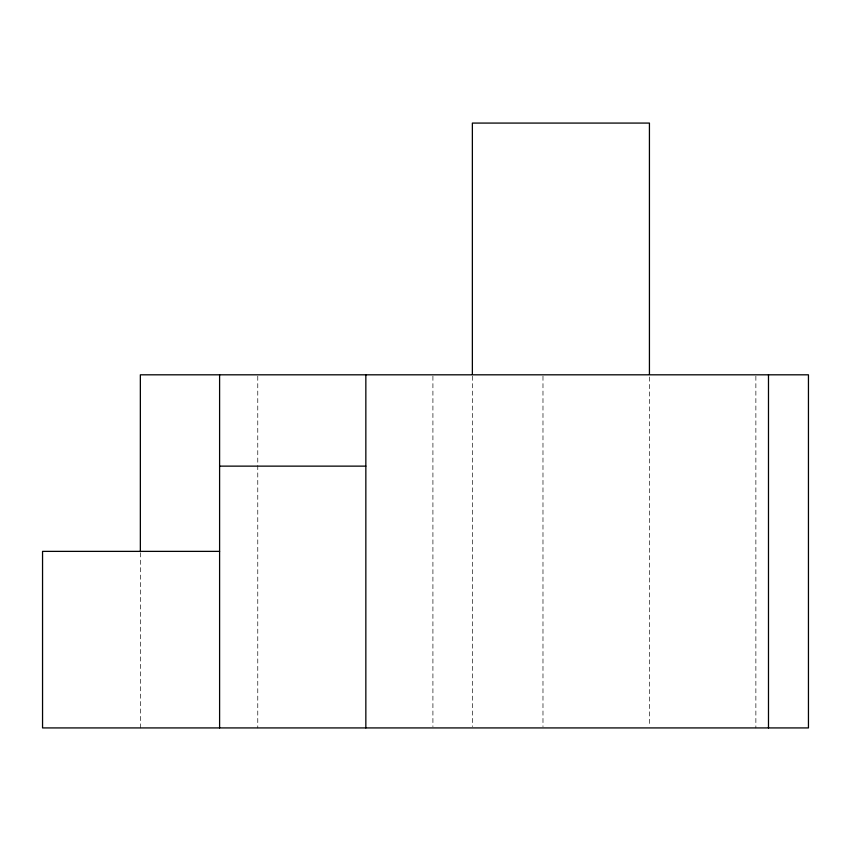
<?xml version="1.0" encoding="UTF-8"?>
<svg xmlns="http://www.w3.org/2000/svg" width="851" height="851" viewBox="0 0 851 851"><rect width="100%" height="100%" fill="white"/><g stroke="black" fill="none" stroke-linecap="round" stroke-linejoin="round"><path stroke-width="0.64" stroke-dasharray="4.25 3.19" d="M755.869 376.142L755.869 727.924M649.43 376.982L649.43 726.594M542.981 376.142L542.981 726.594M472.369 376.142L472.369 726.594M432.914 376.142L432.914 726.594M257.768 376.142L257.768 727.924M140.351 552.703L140.351 727.924"/><path stroke-width="1.28" d="M219.601 466.135L365.845 466.135M219.601 551.374L42.55 551.374L42.55 727.924L808.45 727.924L808.45 374.812L140.351 374.812L140.351 551.374M768.485 374.812L768.485 727.924M649.43 374.323L649.43 123.076L472.369 123.076L472.369 374.323M365.845 374.812L365.845 727.924M219.601 374.812L219.601 727.924"/></g></svg>
